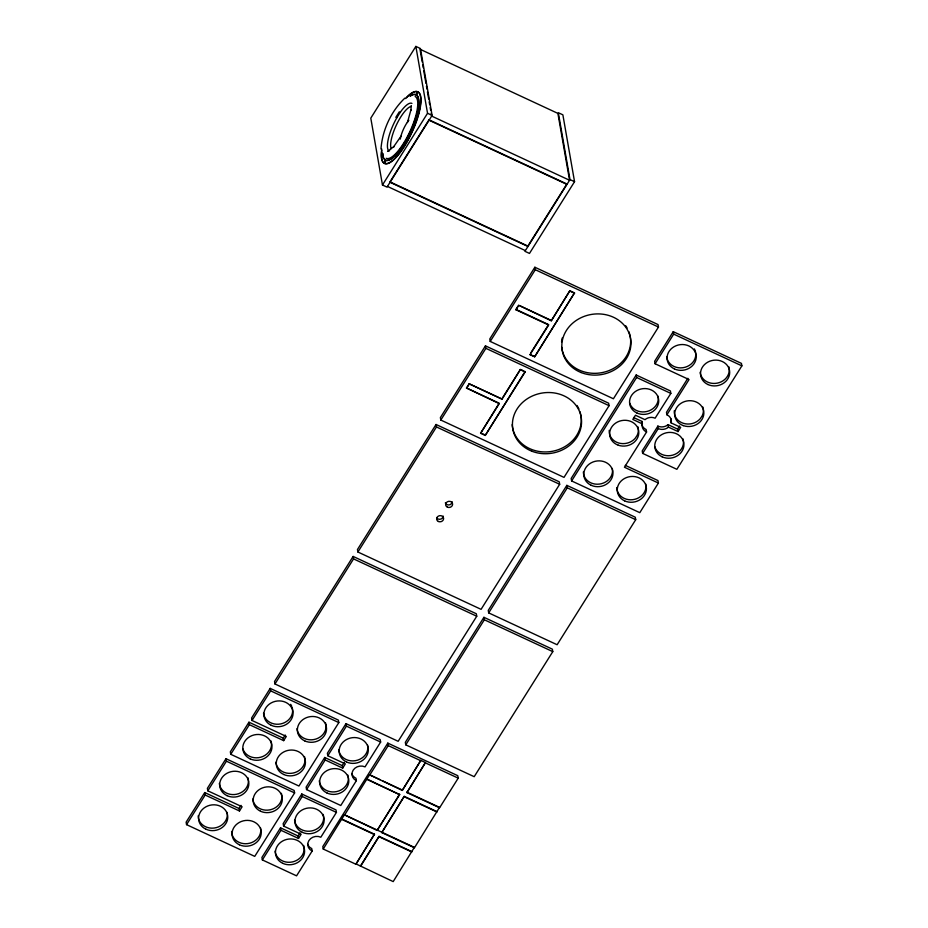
<?xml version="1.0" encoding="UTF-8"?>
<svg xmlns="http://www.w3.org/2000/svg" width="928" height="928" viewBox="0 0 928 928"><rect width="100%" height="100%" fill="white"/><g stroke="black" fill="none" stroke-linecap="round" stroke-linejoin="round"><path stroke-width="1.39" d="M380.967 149.083C382.324 130.14 391.071 111.232 404.852 98.136M411.266 105.595L410.918 110.432L410.988 109.666L407.438 122.519M385.607 161.321L384.447 162.702L385.422 160.289A35.426 10.498 -65 0 0 396.407 154.164L396.79 153.746A35.45 10.51 -65 0 0 410.083 132.576L410.408 131.904A35.45 10.51 -65 0 0 418.25 107.973L419.769 105.815L419.096 108.135M419.328 106.21L418.563 108.124L418.331 107.404A35.426 10.498 -65 0 0 416.127 94.737L417.472 92.371L416.312 94.656L413.041 94.505L410.164 96.083M633.569 417.519L641.932 421.405L641.712 423.145A8.781 7.714 -9.9 0 0 644.403 428.469L646.143 429.548L646.572 432.019L624.44 467.236L658.404 483.047L639.798 512.662L571.602 480.936L571.172 478.454L636.179 375.005L670.399 390.932L670.84 393.414L655.133 418.192A8.781 7.714 -9.9 0 0 646.375 418.679L645.03 419.688L635.448 415.234L632.815 419.433L642.373 423.887L642.153 425.627A8.781 7.714 -9.9 0 0 644.832 430.952L646.572 432.019M670.898 418.69L671.118 422.913L680.676 427.367L678.032 431.566L668.45 427.112L668.021 424.63L666.675 425.639A8.781 7.714 -9.9 0 1 657.917 426.126L642.211 450.904L642.652 453.386L676.872 469.313L741.878 365.864L741.449 363.393L673.264 331.656L654.646 361.27L655.075 363.753L689.04 379.564L666.907 414.781L668.659 415.848A8.781 7.714 -9.9 0 1 671.338 421.173L671.118 422.913M397.172 154.86L396.929 153.677L396.094 156.298L397.346 153.816L396.105 156.252L397.045 154.35L396.418 155.811L397.056 154.999M410.083 132.576L410.443 133.818L411.174 131.208L410.257 133.725L411.127 132.669M411.208 132.472C411.498 130.488 409.735 134.374 411.034 132.855M411.417 132.414L411.382 131.3L410.408 132.727M415.86 46.4L370.794 118.123L382.464 184.997L387.022 187.12L432.1 115.397L420.43 48.523L415.86 46.4L427.541 113.274L382.464 184.997M387.997 149.663A26.506 7.853 -65 0 1 396.824 117.763L400.235 112.334A26.506 7.853 -65 0 1 411.939 103.402M401.024 136.196L393.472 147.018L394.017 146.462L387.591 151.368L389.609 150.777M428.991 119.816L389.992 181.876L527.881 246.059L566.88 183.988L430.302 120.42M569.989 179.58L524.923 251.302L529.482 253.425L574.548 181.702L562.878 114.828L558.32 112.706L569.989 179.58L574.548 181.702M204.74 792.547L186.122 822.162L186.551 824.644L254.736 856.382L294.617 792.93L294.176 790.459L225.991 758.721L207.385 788.336L207.814 790.818L242.104 806.78L239.47 810.979L205.169 795.018L204.74 792.547L239.03 808.508L239.47 810.979M248.948 722.204L230.33 751.819L230.759 754.302L298.944 786.039L338.824 722.587L338.384 720.116L270.199 688.379L251.592 717.994L252.022 720.476L286.311 736.438L283.666 740.637L249.377 724.675L248.948 722.204L283.237 738.166L283.666 740.637M353.127 556.429L274.537 681.477L274.966 683.959L398.158 741.298L476.748 616.238L476.319 613.756L353.127 556.429L353.556 558.9L274.966 683.959M436.044 424.479L357.454 549.527L357.895 552.009L481.075 609.336L559.665 484.288L559.236 481.806L436.044 424.479L436.473 426.95L357.895 552.009M485.448 345.854L440.382 417.577L440.812 420.059L564.004 477.386L609.081 405.675L608.64 403.193L485.448 345.854L485.889 348.336L440.812 420.059M534.864 267.241L489.787 338.964L490.216 341.434L613.408 398.773L658.486 327.05L658.045 324.58L534.864 267.241L535.294 269.712L490.216 341.434M186.551 824.644L205.169 795.018M207.814 790.818L226.432 761.192L225.991 758.721M230.759 754.302L249.377 724.675M252.022 720.476L270.64 690.85L270.199 688.379M521.617 369.889L525.167 371.919L485.251 435.441L480.611 433.272L499.241 403.622L466.482 387.985L469.127 383.786L501.816 399.005L469.127 383.786M518.532 305.161L551.29 320.798L569.862 290.731L574.502 292.888L534.656 356.816L530.016 354.658L548.657 324.997L515.956 309.79L517.87 306.217M466.552 388.403L469.197 384.192M515.956 309.79L518.601 305.579M239.03 808.508L241.013 805.353M283.237 738.166L285.221 735.011M480.611 433.272L499.171 403.204L466.482 387.985M501.816 399.005L520.457 369.344L501.886 399.411M530.688 353.058L548.576 324.591L515.887 309.372M551.29 320.798L569.862 290.731M485.251 435.441L525.097 371.513M534.656 356.816L574.502 292.888M280.523 827.822L280.964 830.293L298.491 838.46L298.05 835.977L280.523 827.822L261.916 857.437L262.346 859.92L296.566 875.846L312.168 851.011L311.738 848.54A8.781 7.714 -9.9 0 1 307.632 844.016M312.168 851.011A8.781 7.714 -9.9 0 1 308.896 840.582A8.781 7.714 -9.9 0 1 320.833 837.218L336.435 812.394L336.006 809.924L301.786 793.997L283.168 823.612L283.608 826.094L301.136 834.249L298.491 838.46M324.73 757.48L325.171 759.951L342.699 768.117L342.258 765.635L324.73 757.48L306.124 787.095L306.553 789.577L340.773 805.504L356.375 780.668L355.946 778.198A8.781 7.714 -9.9 0 1 351.828 773.674M356.375 780.668A8.781 7.714 -9.9 0 1 353.104 770.24A8.781 7.714 -9.9 0 1 365.04 766.876L380.642 742.052L380.213 739.581L345.993 723.654L327.375 753.269L327.804 755.752L345.332 763.906L342.699 768.117M262.346 859.92L280.964 830.293M283.608 826.094L302.215 796.468L301.786 793.997M306.553 789.577L325.171 759.951M327.804 755.752L346.422 726.125L345.993 723.654M298.05 835.977L300.034 832.822M342.258 765.635L344.242 762.48M369.564 774.799L402.288 790.412L420.836 760.38L425.476 762.538L406.928 792.582L439.594 807.778L458.212 778.151L457.771 775.68L387.811 743.119L322.805 846.556L323.234 849.039L355.9 864.235L374.448 834.202L341.782 819.006L344.427 814.807L377.151 830.421L399.655 794.623L366.92 779.01L369.564 774.799L380.016 779.671M323.234 849.039L341.782 819.006M344.497 815.213L366.92 779.01M369.634 775.216L388.252 745.59L387.811 743.119M483.917 617.306L405.327 742.354L405.768 744.836L474.196 776.69L552.786 651.63L552.357 649.159L483.917 617.306L484.346 619.776L405.768 744.836M566.846 485.356L488.256 610.404L488.685 612.886L557.125 644.74L635.715 519.68L635.286 517.209L566.846 485.356L567.275 487.826L488.685 612.886M571.602 480.936L636.62 377.487L636.179 375.005M655.075 363.753L673.693 334.126L673.264 331.656M355.9 864.235L374.448 834.202M399.585 794.206L377.151 830.421M402.288 790.412L420.836 760.38M360.47 865.986L379.076 836.36L411.742 851.568L393.194 881.6L355.83 863.829M436.879 811.571L404.214 796.363L381.791 832.578L414.456 847.774L439.524 807.36L406.858 792.164M360.54 866.404L379.076 836.36M381.791 832.578L404.214 796.363M406.928 792.582L425.476 762.538M687.845 378.299L666.478 412.299L666.907 414.781M642.652 453.386L658.254 428.55L657.824 426.068M411.742 851.568L414.387 847.368L345.726 815.41M678.032 431.566L677.602 429.096L679.586 425.94M419.41 106.094L419.537 107.254L418.25 107.973M668.45 427.112L667.104 428.121A8.781 7.714 -9.9 0 1 658.358 428.608L658.254 428.55M416.602 94.795L415.93 94.633M400.235 112.334L399.249 111.905L395.838 117.334L396.824 117.763M427.541 113.274L432.1 115.397M429.061 120.222L566.962 184.405M385.236 160.068L383.368 157.795L382.591 153.352M390.062 182.294L527.951 246.477M387.463 186.435L525.352 250.606M535.294 269.712L658.486 327.05M673.693 334.126L741.878 365.864M569.931 291.137L574.571 293.306M519.842 305.776L551.22 320.38M636.62 377.487L670.84 393.414M534.586 356.41L530.016 354.658M668.021 424.63L677.602 429.096M485.889 348.336L609.081 405.675M520.527 369.762L525.167 371.919M625.31 465.369L657.975 480.565L658.404 483.047M480.542 432.866L485.182 435.023M436.473 426.95L559.665 484.288M567.275 487.826L635.715 519.68M353.556 558.9L476.748 616.238M484.346 619.776L552.786 651.63M270.64 690.85L338.824 722.587M346.422 726.125L380.642 742.052M388.252 745.59L420.906 760.798M425.546 762.955L458.212 778.151M382.626 780.889L402.218 790.006M366.989 779.416L399.655 794.623M404.295 796.781L436.949 811.977M226.432 761.192L294.617 792.93M302.215 796.468L336.435 812.394M341.852 819.412L374.518 834.62M379.158 836.778L411.812 851.974M641.932 421.405L642.373 423.887M422.228 62.014L419.99 49.219L557.89 113.39L569.56 180.264L431.671 116.093L431.172 113.239M422.727 64.867L423.226 67.709M423.713 70.551L425.952 83.358M426.451 86.211L426.95 89.053M427.448 91.895L428.69 99.018M429.177 101.86L429.676 104.702M430.174 107.555L430.673 110.397M452.191 501.77A3.515 3.086 -9.9 0 1 445.312 502.872M443.19 516.084A3.515 3.086 -9.9 0 1 436.67 517.928M227.105 812.371A14.639 12.864 -9.9 0 1 214.101 828.043A14.639 12.864 -9.9 0 1 198.163 815.886M260.559 827.95A14.639 12.864 -9.9 0 1 247.567 843.622A14.639 12.864 -9.9 0 1 231.617 831.453M281.37 793.301A14.639 12.864 -9.9 0 1 269.909 809.854A14.639 12.864 -9.9 0 1 252.776 799.008M247.915 777.722A14.639 12.864 -9.9 0 1 236.454 794.275A14.639 12.864 -9.9 0 1 219.321 783.441M304.488 756.517A14.639 12.864 -9.9 0 1 293.028 773.07A14.639 12.864 -9.9 0 1 275.894 762.236M271.022 740.95A14.639 12.864 -9.9 0 1 260.814 757.202A14.639 12.864 -9.9 0 1 242.892 748.861M325.577 722.958A14.639 12.864 -9.9 0 1 314.116 739.512A14.639 12.864 -9.9 0 1 296.983 728.666M292.123 707.38A14.639 12.864 -9.9 0 1 280.662 723.933A14.639 12.864 -9.9 0 1 263.517 713.098M290.638 704.34A14.639 12.864 -9.9 0 1 291.728 706.324M367.65 745.126A14.639 12.864 -9.9 0 1 355.285 760.705A14.639 12.864 -9.9 0 1 338.766 749.754M347.861 775.077A14.639 12.864 -9.9 0 1 336.412 791.63A14.639 12.864 -9.9 0 1 319.267 780.784M303.653 845.42A14.639 12.864 -9.9 0 1 292.204 861.973A14.639 12.864 -9.9 0 1 275.059 851.127M323.164 814.378A14.639 12.864 -9.9 0 1 311.704 830.931A14.639 12.864 -9.9 0 1 294.57 820.097M658.056 396.14A14.639 12.864 -9.9 0 1 646.944 411.475A14.639 12.864 -9.9 0 1 629.636 402.972M637.814 426.636A14.639 12.864 -9.9 0 1 637.095 435.476L635.1 438.422A14.639 12.864 -9.9 0 1 618.408 442.923A14.639 12.864 -9.9 0 1 609.232 430.348M612.294 468.431A14.639 12.864 -9.9 0 1 599.302 484.103A14.639 12.864 -9.9 0 1 583.364 471.946M645.76 484.01A14.639 12.864 -9.9 0 1 632.757 499.682A14.639 12.864 -9.9 0 1 616.818 487.513M682.985 438.874A14.639 12.864 -9.9 0 1 672.765 455.126A14.639 12.864 -9.9 0 1 654.843 446.786M702.867 407.056A14.639 12.864 -9.9 0 1 702.148 415.883L700.153 418.83A14.639 12.864 -9.9 0 1 683.46 423.342A14.639 12.864 -9.9 0 1 674.285 410.768M728.747 366.583A14.639 12.864 -9.9 0 1 717.286 383.136A14.639 12.864 -9.9 0 1 700.153 372.29M694.399 348.928A14.639 12.864 -9.9 0 1 685.073 367.268A14.639 12.864 -9.9 0 1 666.687 356.723M579.884 411.522A34.696 30.485 -9.9 0 1 552.647 451.24A34.696 30.485 -9.9 0 1 512.186 424.63M577.019 405.478A34.696 30.485 -9.9 0 1 578.933 409.051M628.848 331.656A34.696 30.485 -9.9 0 1 603.525 372.302A34.696 30.485 -9.9 0 1 561.718 347.327M561.591 342.014A34.696 30.485 -9.9 0 1 562.194 338.024M625.669 325.728A34.696 30.485 -9.9 0 1 627.119 328.025M406.557 97.718A39.521 11.716 -65 0 1 420.442 106.534A39.521 11.716 -65 0 1 397.068 156.391A39.521 11.716 -65 0 1 381.814 150.487M405.455 98.577A39.428 11.693 -65 0 1 420.222 106.036A39.428 11.693 -65 0 1 396.546 156.519A39.428 11.693 -65 0 1 381.779 149.06M410.188 95.99A36.064 10.684 -65 0 1 409.724 133.284A36.064 10.684 -65 0 1 382.661 153.259M391.152 148.631A24.151 7.157 -65 0 1 396.326 125.118A24.151 7.157 -65 0 1 410.965 106.395M400.293 139.096A15.37 4.559 -65 0 1 408.865 120.188M415.164 96.512A34.116 10.115 -65 0 1 409.712 131.962A34.116 10.115 -65 0 1 386.199 158.294M418.864 107.555L419.642 106.43L418.864 107.555M416.51 94.076L417.287 92.951L416.51 94.076M384.702 161.89L385.445 160.741L384.702 161.89M447.389 507.152A3.515 3.086 -9.9 0 0 452.62 504.24A3.515 3.086 -9.9 0 0 447.354 501.793A3.515 3.086 -9.9 0 0 447.389 507.152M438.387 521.478A3.515 3.086 -9.9 0 0 443.619 518.566A3.515 3.086 -9.9 0 0 438.352 516.119A3.515 3.086 -9.9 0 0 438.387 521.478M260.513 811.223A14.639 12.864 -9.9 0 0 282.321 799.089A14.639 12.864 -9.9 0 0 260.374 788.881A14.639 12.864 -9.9 0 0 260.513 811.223M227.047 795.656A14.639 12.864 -9.9 0 0 248.866 783.522A14.639 12.864 -9.9 0 0 226.908 773.302A14.639 12.864 -9.9 0 0 227.047 795.656M239.424 844.793A14.639 12.864 -9.9 0 0 261.232 832.66A14.639 12.864 -9.9 0 0 239.273 822.44A14.639 12.864 -9.9 0 0 239.424 844.793M205.958 829.214A14.639 12.864 -9.9 0 0 227.766 817.081A14.639 12.864 -9.9 0 0 205.819 806.861A14.639 12.864 -9.9 0 0 205.958 829.214M271.254 725.313A14.639 12.864 -9.9 0 0 293.062 713.18A14.639 12.864 -9.9 0 0 271.115 702.96A14.639 12.864 -9.9 0 0 271.254 725.313M304.72 740.88A14.639 12.864 -9.9 0 0 326.528 728.747A14.639 12.864 -9.9 0 0 304.57 718.539A14.639 12.864 -9.9 0 0 304.72 740.88M283.62 774.451A14.639 12.864 -9.9 0 0 305.44 762.317A14.639 12.864 -9.9 0 0 283.481 752.098A14.639 12.864 -9.9 0 0 283.62 774.451M250.166 758.872A14.639 12.864 -9.9 0 0 271.974 746.738A14.639 12.864 -9.9 0 0 250.026 736.519A14.639 12.864 -9.9 0 0 250.166 758.872M346.504 761.969A14.639 12.864 -9.9 0 0 368.312 749.836A14.639 12.864 -9.9 0 0 346.364 739.616A14.639 12.864 -9.9 0 0 346.504 761.969M327.004 792.999A14.639 12.864 -9.9 0 0 348.812 780.866A14.639 12.864 -9.9 0 0 326.865 770.658A14.639 12.864 -9.9 0 0 327.004 792.999M282.796 863.342A14.639 12.864 -9.9 0 0 304.604 851.208A14.639 12.864 -9.9 0 0 282.657 841A14.639 12.864 -9.9 0 0 282.796 863.342M302.296 832.312A14.639 12.864 -9.9 0 0 324.116 820.178A14.639 12.864 -9.9 0 0 302.157 809.958A14.639 12.864 -9.9 0 0 302.296 832.312M636.91 412.983A14.639 12.864 -9.9 0 0 658.729 400.85A14.639 12.864 -9.9 0 0 636.77 390.63A14.639 12.864 -9.9 0 0 636.91 412.983M618.257 445.196A14.639 12.864 -9.9 0 0 638.731 431.3A14.639 12.864 -9.9 0 0 615.67 423.064A14.639 12.864 -9.9 0 0 618.257 445.196M624.614 500.853A14.639 12.864 -9.9 0 0 646.422 488.72A14.639 12.864 -9.9 0 0 624.474 478.5A14.639 12.864 -9.9 0 0 624.614 500.853M591.159 485.274A14.639 12.864 -9.9 0 0 612.967 473.141A14.639 12.864 -9.9 0 0 591.008 462.921A14.639 12.864 -9.9 0 0 591.159 485.274M662.128 456.808A14.639 12.864 -9.9 0 0 683.936 444.674A14.639 12.864 -9.9 0 0 661.977 434.455A14.639 12.864 -9.9 0 0 662.128 456.808M683.31 425.616A14.639 12.864 -9.9 0 0 703.784 411.719A14.639 12.864 -9.9 0 0 680.723 403.483A14.639 12.864 -9.9 0 0 683.31 425.616M674.424 368.938A14.639 12.864 -9.9 0 0 696.232 356.804A14.639 12.864 -9.9 0 0 674.285 346.585A14.639 12.864 -9.9 0 0 674.424 368.938M707.878 384.505A14.639 12.864 -9.9 0 0 729.698 372.372A14.639 12.864 -9.9 0 0 707.739 362.164A14.639 12.864 -9.9 0 0 707.878 384.505M531.663 451.136A34.696 30.485 -9.9 0 0 581.496 419.827A34.696 30.485 -9.9 0 0 527.835 398.414A34.696 30.485 -9.9 0 0 531.663 451.136M581.067 372.522A34.696 30.485 -9.9 0 0 630.901 341.214A34.696 30.485 -9.9 0 0 577.239 319.789A34.696 30.485 -9.9 0 0 581.067 372.522"/></g></svg>
